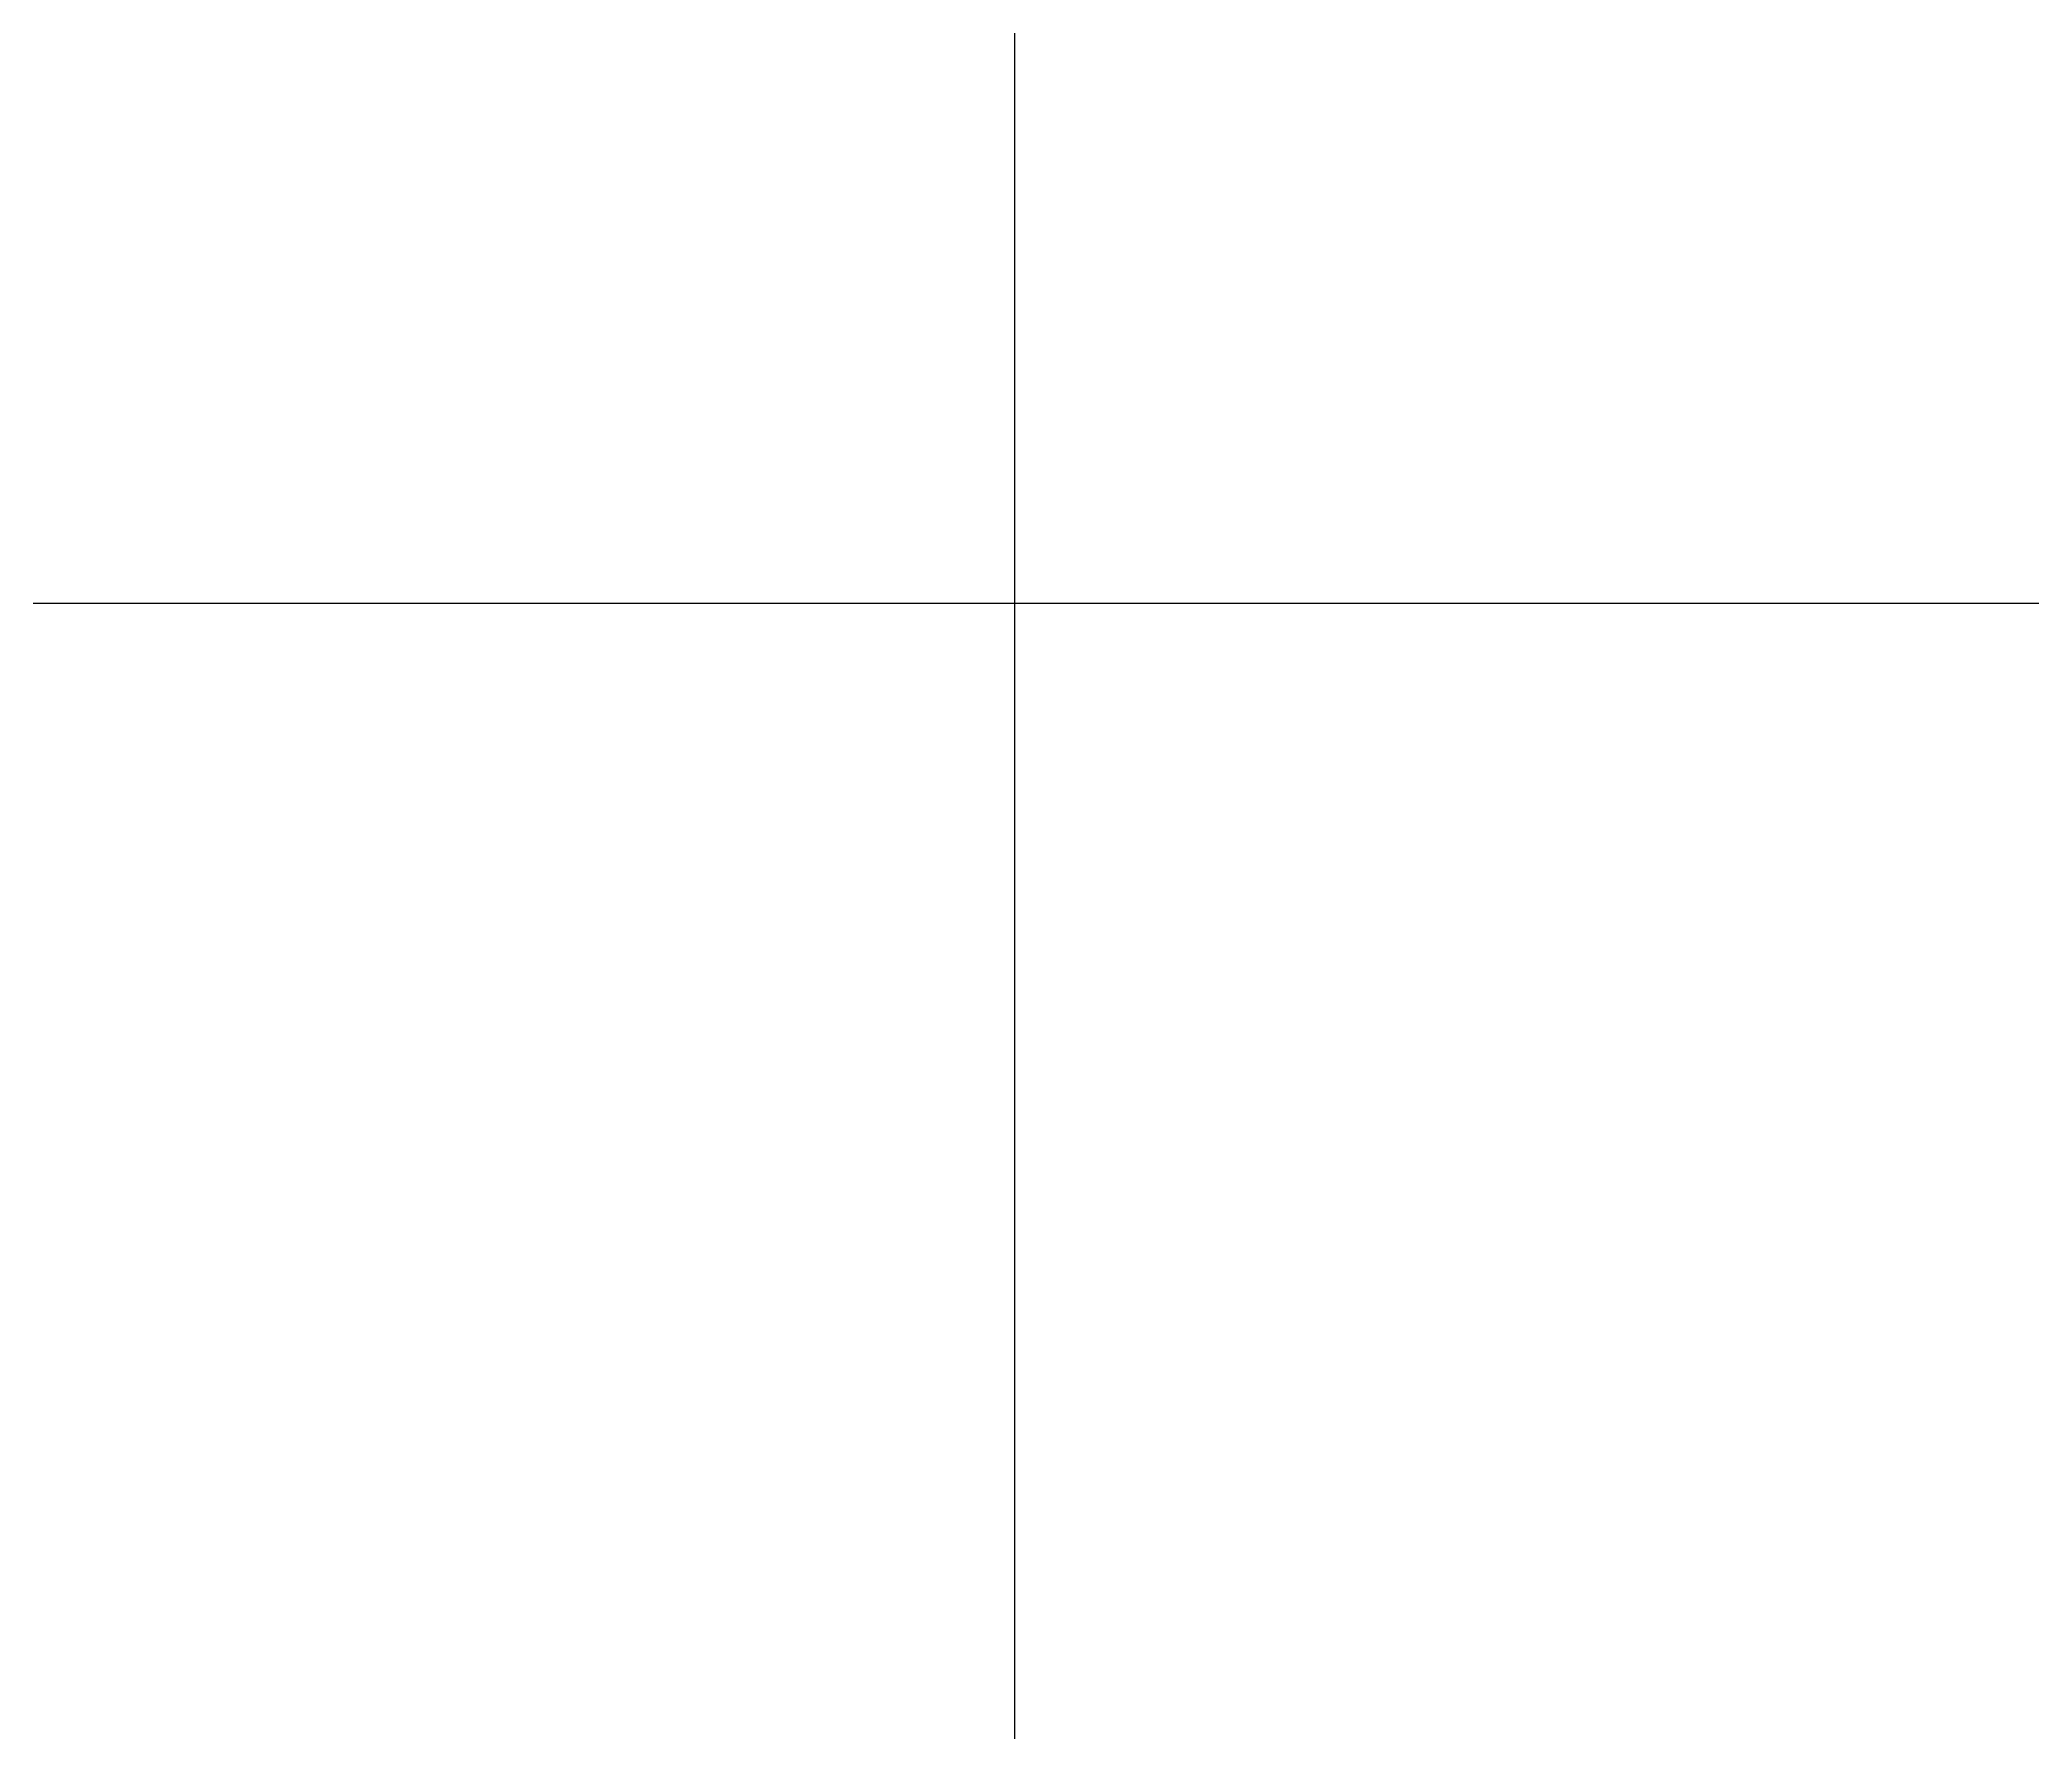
# Model space of a CAD drawing. Extents: x -873 to 2093, y -1229 to 202.
# Drawn here: x -558.9 to -504.3, y -131.6 to -85.2 of the extents above; entities that cross this region are included whole.
import ezdxf

# ---------------------------------------------------------------- set-up
doc = ezdxf.new("R2010")
doc.units = 0
doc.header["$MEASUREMENT"] = 0
doc.layers.get('0').update_dxf_attribs({"linetype": 'CONTINUOUS'})
doc.layers.get('DEFPOINTS').update_dxf_attribs({"linetype": 'CONTINUOUS'})
doc.layers.add('COTAS', color=1, linetype='CONTINUOUS')
doc.dimstyles.get("Standard").update_dxf_attribs({"dimtxt": 0.18, "dimasz": 0.18, "dimexe": 0.18, "dimexo": 0.0625, "dimgap": 0.09, "dimtad": 0, "dimtih": 1, "dimtoh": 1, "dimdec": 4, "dimzin": 0, "dimdsep": 46, "dimtxsty": 'STANDARD', "dimcen": 0.09, "dimadec": 0, "dimazin": 0, "dimtfac": 1, "dimtdec": 4, "dimtofl": 0, "dimtmove": 0, "dimatfit": 3, "dimfxl": 1, "dimtolj": 1, "dimtzin": 0, "dimarcsym": 0})

# ---------------------------------------------------------------- blocks, each defined once
blk = doc.blocks.new('*D199')
at = {"color": 0, "linetype": 'ByBlock'}
for p, q in [((-527.55, 57.013), (-532.346, 57.013)), ((-532.166, 56.833), (-532.166, -46.507)), ((-532.166, -150.207), (-532.166, -46.867)), ((-527.55, -150.387), (-532.346, -150.387))]:
    blk.add_line(p, q, dxfattribs=at)
for points in [[(-532.196, 56.833), (-532.136, 56.833), (-532.166, 57.013)], [(-532.196, -150.207), (-532.136, -150.207), (-532.166, -150.387)]]:
    blk.add_solid(points, dxfattribs=at)
at = {"layer": 'DEFPOINTS', "color": 0, "linetype": 'ByBlock'}
for p in [(-532.166, 57.013), (-527.487, 57.013), (-527.487, -150.387)]:
    blk.add_point(p, dxfattribs=at)
at = {"color": 0, "linetype": 'ByBlock', "insert": (-532.166, -46.687), "char_height": 0.18, "attachment_point": 5}
blk.add_mtext('\\A1;207.4000', dxfattribs=at)

msp = doc.modelspace()

# ---------------------------------------------------------------- linework, layer by layer
at = {"layer": 'COTAS', "linetype": 'ByBlock'}
msp.add_line((-662.163199, -100.645612), (-496.206949, -100.645612), dxfattribs=at)

# ---------------------------------------------------------------- dimensions: what is measured, and where the dimension line sits
at = {"layer": 'COTAS'}
dim = msp.add_linear_dim(base=(-532.166036, 57.012857), p1=(-527.487055, -150.387143), p2=(-527.487055, 57.012857), angle=90, dimstyle='STANDARD', override={"dimscale": 1}, dxfattribs=at)
dim.commit()
dim.dimension.update_dxf_attribs({"geometry": '*D199', "text_midpoint": (-532.166036, -46.687143)})

doc.saveas('drawing.dxf')
